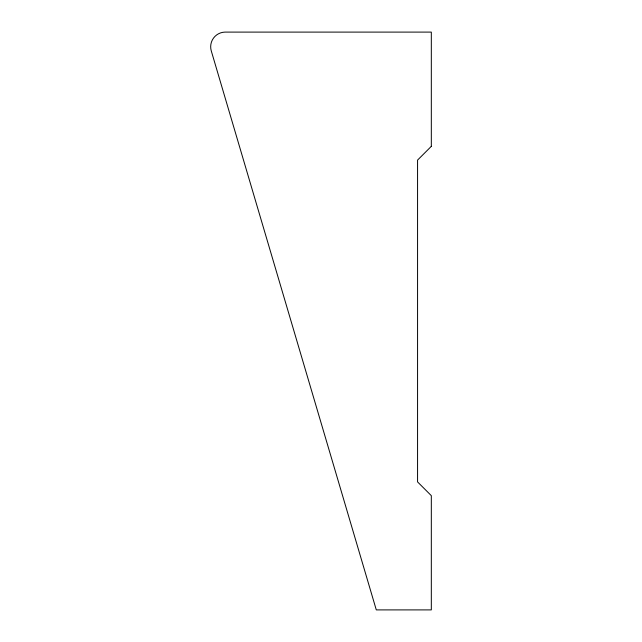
<?xml version="1.0" encoding="UTF-8"?>
<svg xmlns="http://www.w3.org/2000/svg" width="642" height="642" viewBox="0 0 642 642"><rect width="100%" height="100%" fill="white"/><g stroke="black" fill="none" stroke-linecap="round" stroke-linejoin="round"><path stroke-width="0.96" d="M431.32 146.336L417.565 160.091L417.565 481.909L431.32 495.664L431.32 609.9L376.292 609.9L211.274 50.903A14.662 14.662 0 0 1 224.965 32.1L431.32 32.1L431.32 146.336"/></g></svg>
